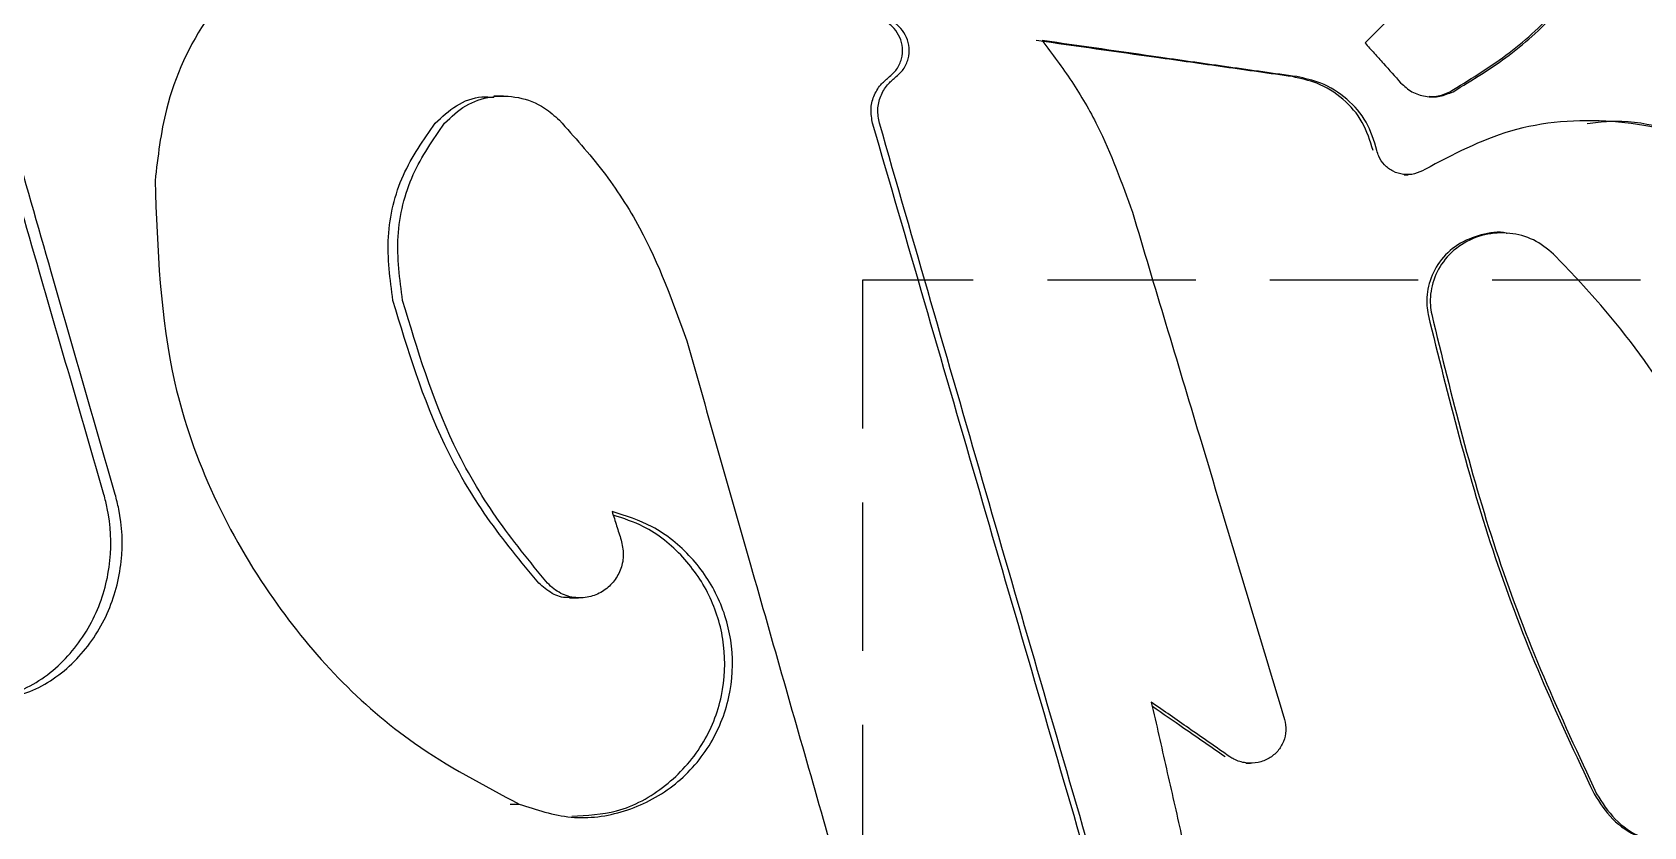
# Model space of a CAD drawing. Header units: millimetres. Extents: x 8 to 832, y 8 to 585.
# Drawn here: x 503.16 to 516.97, y 258.93 to 265.74 of the extents above; entities that cross this region are included whole.
import ezdxf

# ---------------------------------------------------------------- set-up
doc = ezdxf.new("R2010")
doc.units = ezdxf.units.MM
doc.linetypes.add('HIDDEN', pattern=[1.905, 1.27, -0.635])
doc.layers.add('HIDDEN', color=3, linetype='HIDDEN')
doc.layers.add('OUTLINE', color=7, linetype='Continuous', lineweight=25)

msp = doc.modelspace()

# ---------------------------------------------------------------- linework, layer by layer
at = {"layer": 'HIDDEN'}
for p, q in [((530.272, 263.612), (510.272, 263.612)), ((510.272, 263.612), (510.272, 183.612))]:
    msp.add_line(p, q, dxfattribs=at)
at = {"layer": 'OUTLINE'}
for p, q in [((507.196, 265.19), (507.115, 265.19)), ((514.914, 264.516), (514.947, 264.516)), ((515.769, 264.017), (515.74, 264.017)), ((507.762, 260.891), (507.841, 260.891)), ((513.556, 259.475), (513.598, 259.475)), ((507.254, 259.124), (507.331, 259.124))]:
    msp.add_line(p, q, dxfattribs=at)
for points, knots in [([(515.304, 265.227), (515.467, 265.326), (515.795, 265.524), (516.329, 266.006), (516.6, 266.456), (516.772, 266.741)], [0, 0, 0, 0, 0.26908, 0.538199, 1, 1, 1, 1]), ([(515.333, 265.227), (515.496, 265.327), (515.823, 265.526), (516.354, 266.008), (516.623, 266.458), (516.792, 266.741)], [0, 0, 0, 0, 0.269868, 0.539765, 1, 1, 1, 1]), ([(505.01, 266.272), (504.891, 266.141), (504.585, 265.803), (504.294, 265.172), (504.236, 264.67), (504.212, 264.464)], [0, 0, 0, 0, 0.270429, 0.699961, 1, 1, 1, 1]), ([(503.774, 261.777), (503.59, 262.412), (503.29, 263.445), (502.878, 264.877), (502.65, 265.674), (502.536, 266.072)], [0, 0, 0, 0, 0.4434, 0.721698, 1, 1, 1, 1]), ([(503.871, 261.777), (503.688, 262.412), (503.39, 263.446), (502.98, 264.877), (502.753, 265.674), (502.64, 266.072)], [0, 0, 0, 0, 0.443642, 0.721819, 1, 1, 1, 1]), ([(515.028, 266.096), (514.99, 266.057), (514.912, 265.98), (514.762, 265.829), (514.651, 265.717), (514.578, 265.645)], [0, 0, 0, 0, 0.258148, 0.516289, 1, 1, 1, 1]), ([(510.496, 265.348), (510.521, 265.37), (510.57, 265.414), (510.612, 265.506), (510.62, 265.603), (510.597, 265.694), (510.546, 265.773), (510.472, 265.833), (510.407, 265.859), (510.369, 265.865), (510.363, 265.866)], [0, 0, 0, 0, 0.145768, 0.291901, 0.428684, 0.558848, 0.690404, 0.827698, 0.974449, 1, 1, 1, 1]), ([(510.553, 265.348), (510.578, 265.37), (510.627, 265.414), (510.669, 265.506), (510.677, 265.603), (510.653, 265.695), (510.603, 265.774), (510.529, 265.834), (510.463, 265.859), (510.426, 265.865), (510.422, 265.866)], [0, 0, 0, 0, 0.145748, 0.291833, 0.429257, 0.560461, 0.692958, 0.830755, 0.977285, 1, 1, 1, 1]), ([(513.957, 265.356), (513.762, 265.383), (513.373, 265.438), (512.64, 265.541), (512.104, 265.617), (511.761, 265.666)], [0, 0, 0, 0, 0.26429, 0.52858, 1, 1, 1, 1]), ([(513.994, 265.356), (513.799, 265.383), (513.41, 265.438), (512.681, 265.541), (512.15, 265.617), (511.811, 265.666)], [0, 0, 0, 0, 0.265824, 0.53165, 1, 1, 1, 1]), ([(511.811, 265.666), (511.898, 265.55), (512.072, 265.319), (512.354, 264.836), (512.494, 264.446), (512.585, 264.194)], [0, 0, 0, 0, 0.260792, 0.521597, 1, 1, 1, 1]), ([(514.578, 265.645), (514.604, 265.615), (514.657, 265.557), (514.758, 265.443), (514.834, 265.359), (514.883, 265.303)], [0, 0, 0, 0, 0.257243, 0.514481, 1, 1, 1, 1]), ([(514.647, 264.724), (514.621, 264.807), (514.57, 264.973), (514.395, 265.173), (514.183, 265.307), (514.027, 265.34), (513.957, 265.356)], [0, 0, 0, 0, 0.258293, 0.516392, 0.781414, 1, 1, 1, 1]), ([(514.68, 264.724), (514.655, 264.807), (514.604, 264.974), (514.428, 265.174), (514.218, 265.307), (514.063, 265.341), (513.994, 265.356)], [0, 0, 0, 0, 0.25975, 0.519342, 0.784931, 1, 1, 1, 1]), ([(510.359, 264.958), (510.352, 264.997), (510.338, 265.074), (510.365, 265.189), (510.42, 265.284), (510.472, 265.328), (510.496, 265.348)], [0, 0, 0, 0, 0.2627277, 0.5256628, 0.7859265, 1, 1, 1, 1]), ([(510.418, 264.958), (510.411, 264.997), (510.396, 265.074), (510.424, 265.19), (510.478, 265.285), (510.53, 265.328), (510.553, 265.348)], [0, 0, 0, 0, 0.2645205, 0.5292364, 0.7911809, 1, 1, 1, 1]), ([(514.883, 265.303), (514.914, 265.275), (514.975, 265.219), (515.095, 265.182), (515.22, 265.18), (515.296, 265.212), (515.333, 265.227)], [0, 0, 0, 0, 0.250497, 0.501112, 0.755007, 1, 1, 1, 1]), ([(515.128, 265.188), (515.149, 265.187), (515.21, 265.184), (515.267, 265.21), (515.304, 265.227)], [0, 0, 0, 0, 0.346109, 1, 1, 1, 1]), ([(506.613, 264.957), (506.671, 265.011), (506.786, 265.119), (506.97, 265.19), (507.081, 265.182), (507.115, 265.18)], [0, 0, 0, 0, 0.409278, 0.818093, 1, 1, 1, 1]), ([(506.693, 264.957), (506.751, 265.012), (506.865, 265.121), (507.091, 265.195), (507.327, 265.19), (507.532, 265.112), (507.635, 265.02), (507.676, 264.983)], [0, 0, 0, 0, 0.2104206, 0.4206379, 0.6356773, 0.8536598, 1, 1, 1, 1]), ([(506.25, 263.438), (506.226, 263.62), (506.177, 263.983), (506.31, 264.527), (506.512, 264.815), (506.613, 264.957)], [0, 0, 0, 0, 0.334789, 0.669659, 1, 1, 1, 1]), ([(506.333, 263.438), (506.308, 263.621), (506.26, 263.987), (506.394, 264.53), (506.594, 264.816), (506.693, 264.957)], [0, 0, 0, 0, 0.336919, 0.673921, 1, 1, 1, 1]), ([(507.676, 264.983), (507.804, 264.84), (508.058, 264.556), (508.462, 263.939), (508.648, 263.424), (508.767, 263.093)], [0, 0, 0, 0, 0.263969, 0.527958, 1, 1, 1, 1]), ([(512.737, 256.792), (512.538, 257.473), (512.041, 259.174), (511.248, 261.896), (510.656, 263.938), (510.359, 264.958)], [0, 0, 0, 0, 0.249984, 0.624981, 1, 1, 1, 1]), ([(512.782, 256.792), (512.584, 257.473), (512.09, 259.174), (511.301, 261.896), (510.712, 263.938), (510.418, 264.958)], [0, 0, 0, 0, 0.249984, 0.624981, 1, 1, 1, 1]), ([(518.256, 264.307), (518.023, 264.48), (517.557, 264.825), (516.691, 265.014), (515.828, 264.95), (515.329, 264.687), (515.09, 264.561)], [0, 0, 0, 0, 0.252262, 0.504236, 0.762767, 1, 1, 1, 1]), ([(518.244, 264.307), (518.009, 264.475), (517.54, 264.813), (516.893, 265.003), (516.545, 264.961), (516.482, 264.953)], [0, 0, 0, 0, 0.4508372, 0.9011015, 1, 1, 1, 1]), ([(515.09, 264.561), (515.062, 264.546), (515.005, 264.517), (514.908, 264.513), (514.816, 264.54), (514.741, 264.596), (514.697, 264.662), (514.684, 264.707), (514.68, 264.724)], [0, 0, 0, 0, 0.184362, 0.368765, 0.551443, 0.730399, 0.902032, 1, 1, 1, 1]), ([(504.212, 264.464), (504.233, 263.878), (504.279, 262.595), (505.105, 260.883), (506.215, 259.713), (507.025, 259.286), (507.331, 259.124)], [0, 0, 0, 0, 0.259086, 0.566642, 0.83614, 1, 1, 1, 1]), ([(512.585, 264.194), (512.776, 263.556), (513.089, 262.513), (513.523, 261.065), (513.767, 260.255), (513.888, 259.85)], [0, 0, 0, 0, 0.440666, 0.720332, 1, 1, 1, 1]), ([(515.795, 264.012), (515.794, 264.013), (515.722, 264.033), (515.569, 264.007), (515.367, 263.928), (515.208, 263.777), (515.117, 263.591), (515.1, 263.431), (515.114, 263.343), (515.118, 263.317)], [0, 0, 0, 0, 0.004702, 0.197026, 0.392847, 0.583312, 0.76353, 0.932567, 1, 1, 1, 1]), ([(516.193, 263.836), (516.138, 263.881), (516.027, 263.97), (515.817, 264.025), (515.6, 264.013), (515.398, 263.928), (515.241, 263.781), (515.149, 263.596), (515.13, 263.434), (515.144, 263.344), (515.149, 263.317)], [0, 0, 0, 0, 0.136791, 0.273517, 0.41274, 0.554335, 0.692468, 0.823942, 0.948017, 1, 1, 1, 1]), ([(518.134, 259.589), (518.031, 260.261), (517.819, 261.642), (516.956, 263.034), (516.33, 263.693), (516.193, 263.836)], [0, 0, 0, 0, 0.425692, 0.874578, 1, 1, 1, 1]), ([(507.499, 261.017), (507.347, 261.2), (507.044, 261.568), (506.577, 262.36), (506.378, 263.016), (506.25, 263.438)], [0, 0, 0, 0, 0.2630147, 0.526052, 1, 1, 1, 1]), ([(507.574, 261.017), (507.423, 261.201), (507.121, 261.569), (506.657, 262.362), (506.46, 263.017), (506.333, 263.438)], [0, 0, 0, 0, 0.263394, 0.526805, 1, 1, 1, 1]), ([(515.118, 263.317), (515.291, 262.618), (515.552, 261.564), (516.072, 260.207), (516.384, 259.545), (516.54, 259.213)], [0, 0, 0, 0, 0.495813, 0.747394, 1, 1, 1, 1]), ([(515.149, 263.317), (515.32, 262.618), (515.579, 261.564), (516.097, 260.207), (516.407, 259.545), (516.562, 259.213)], [0, 0, 0, 0, 0.495853, 0.74742, 1, 1, 1, 1]), ([(508.767, 263.093), (508.949, 262.454), (509.32, 261.15), (509.882, 259.183), (510.262, 257.855), (510.452, 257.191)], [0, 0, 0, 0, 0.325101, 0.662547, 1, 1, 1, 1]), ([(502.633, 259.994), (502.78, 260.018), (503.076, 260.065), (503.458, 260.347), (503.726, 260.742), (503.848, 261.2), (503.832, 261.555), (503.784, 261.737), (503.774, 261.777)], [0, 0, 0, 0, 0.201165, 0.402613, 0.596188, 0.778338, 0.951769, 1, 1, 1, 1]), ([(502.737, 259.994), (502.883, 260.018), (503.175, 260.065), (503.554, 260.344), (503.821, 260.735), (503.944, 261.193), (503.93, 261.55), (503.882, 261.735), (503.871, 261.777)], [0, 0, 0, 0, 0.199533, 0.399323, 0.592097, 0.774659, 0.949352, 1, 1, 1, 1]), ([(507.331, 259.124), (507.478, 259.076), (507.773, 258.978), (508.241, 259.04), (508.659, 259.254), (508.976, 259.603), (509.151, 260.029), (509.174, 260.476), (509.057, 260.896), (508.817, 261.254), (508.494, 261.514), (508.244, 261.594), (508.127, 261.632)], [0, 0, 0, 0, 0.108865, 0.217709, 0.3265, 0.432155, 0.53298, 0.62886, 0.722407, 0.816808, 0.914459, 1, 1, 1, 1]), ([(508.127, 261.632), (508.134, 261.611), (508.147, 261.57), (508.173, 261.488), (508.192, 261.427), (508.205, 261.386)], [0, 0, 0, 0, 0.251633, 0.503262, 1, 1, 1, 1]), ([(507.784, 259.022), (507.913, 259.028), (508.198, 259.042), (508.596, 259.261), (508.914, 259.61), (509.087, 260.04), (509.107, 260.485), (508.987, 260.903), (508.745, 261.257), (508.446, 261.499), (508.225, 261.571), (508.137, 261.6)], [0, 0, 0, 0, 0.106943, 0.235804, 0.360522, 0.478795, 0.590636, 0.699547, 0.809649, 0.924057, 1, 1, 1, 1]), ([(508.205, 261.386), (508.214, 261.345), (508.232, 261.264), (508.208, 261.14), (508.149, 261.032), (508.059, 260.947), (507.944, 260.895), (507.815, 260.886), (507.681, 260.921), (507.61, 260.984), (507.574, 261.017)], [0, 0, 0, 0, 0.116999, 0.234228, 0.348619, 0.468025, 0.593222, 0.723961, 0.858234, 1, 1, 1, 1]), ([(507.766, 260.894), (507.759, 260.894), (507.707, 260.888), (507.608, 260.923), (507.536, 260.985), (507.499, 261.017)], [0, 0, 0, 0, 0.071883, 0.521871, 1, 1, 1, 1]), ([(513.42, 259.529), (513.361, 259.57), (513.244, 259.652), (513.019, 259.807), (512.854, 259.922), (512.747, 259.997)], [0, 0, 0, 0, 0.261734, 0.52347, 1, 1, 1, 1]), ([(512.747, 259.997), (512.769, 259.902), (512.812, 259.712), (512.897, 259.334), (512.962, 259.05), (513.004, 258.862)], [0, 0, 0, 0, 0.250795, 0.501594, 1, 1, 1, 1]), ([(513.379, 259.529), (513.321, 259.57), (513.203, 259.651), (512.995, 259.795), (512.846, 259.898), (512.756, 259.96)], [0, 0, 0, 0, 0.282867, 0.565722, 1, 1, 1, 1]), ([(513.888, 259.85), (513.894, 259.818), (513.906, 259.754), (513.884, 259.658), (513.833, 259.575), (513.757, 259.512), (513.662, 259.475), (513.556, 259.472), (513.474, 259.496), (513.432, 259.522), (513.42, 259.529)], [0, 0, 0, 0, 0.1293101, 0.258685, 0.38712, 0.5178617, 0.6549933, 0.7977122, 0.945197, 1, 1, 1, 1]), ([(516.562, 259.213), (516.61, 259.136), (516.707, 258.983), (516.939, 258.828), (517.209, 258.75), (517.499, 258.764), (517.772, 258.874), (517.985, 259.068), (518.121, 259.317), (518.129, 259.499), (518.134, 259.589)], [0, 0, 0, 0, 0.121289, 0.242465, 0.367057, 0.496866, 0.628434, 0.75718, 0.880106, 1, 1, 1, 1]), ([(516.54, 259.213), (516.589, 259.136), (516.686, 258.981), (516.919, 258.835), (517.101, 258.761), (517.199, 258.766), (517.204, 258.767)], [0, 0, 0, 0, 0.323536, 0.646728, 0.980578, 1, 1, 1, 1])]:
    msp.add_open_spline(points, degree=3, knots=knots, dxfattribs=at)

doc.saveas('drawing.dxf')
